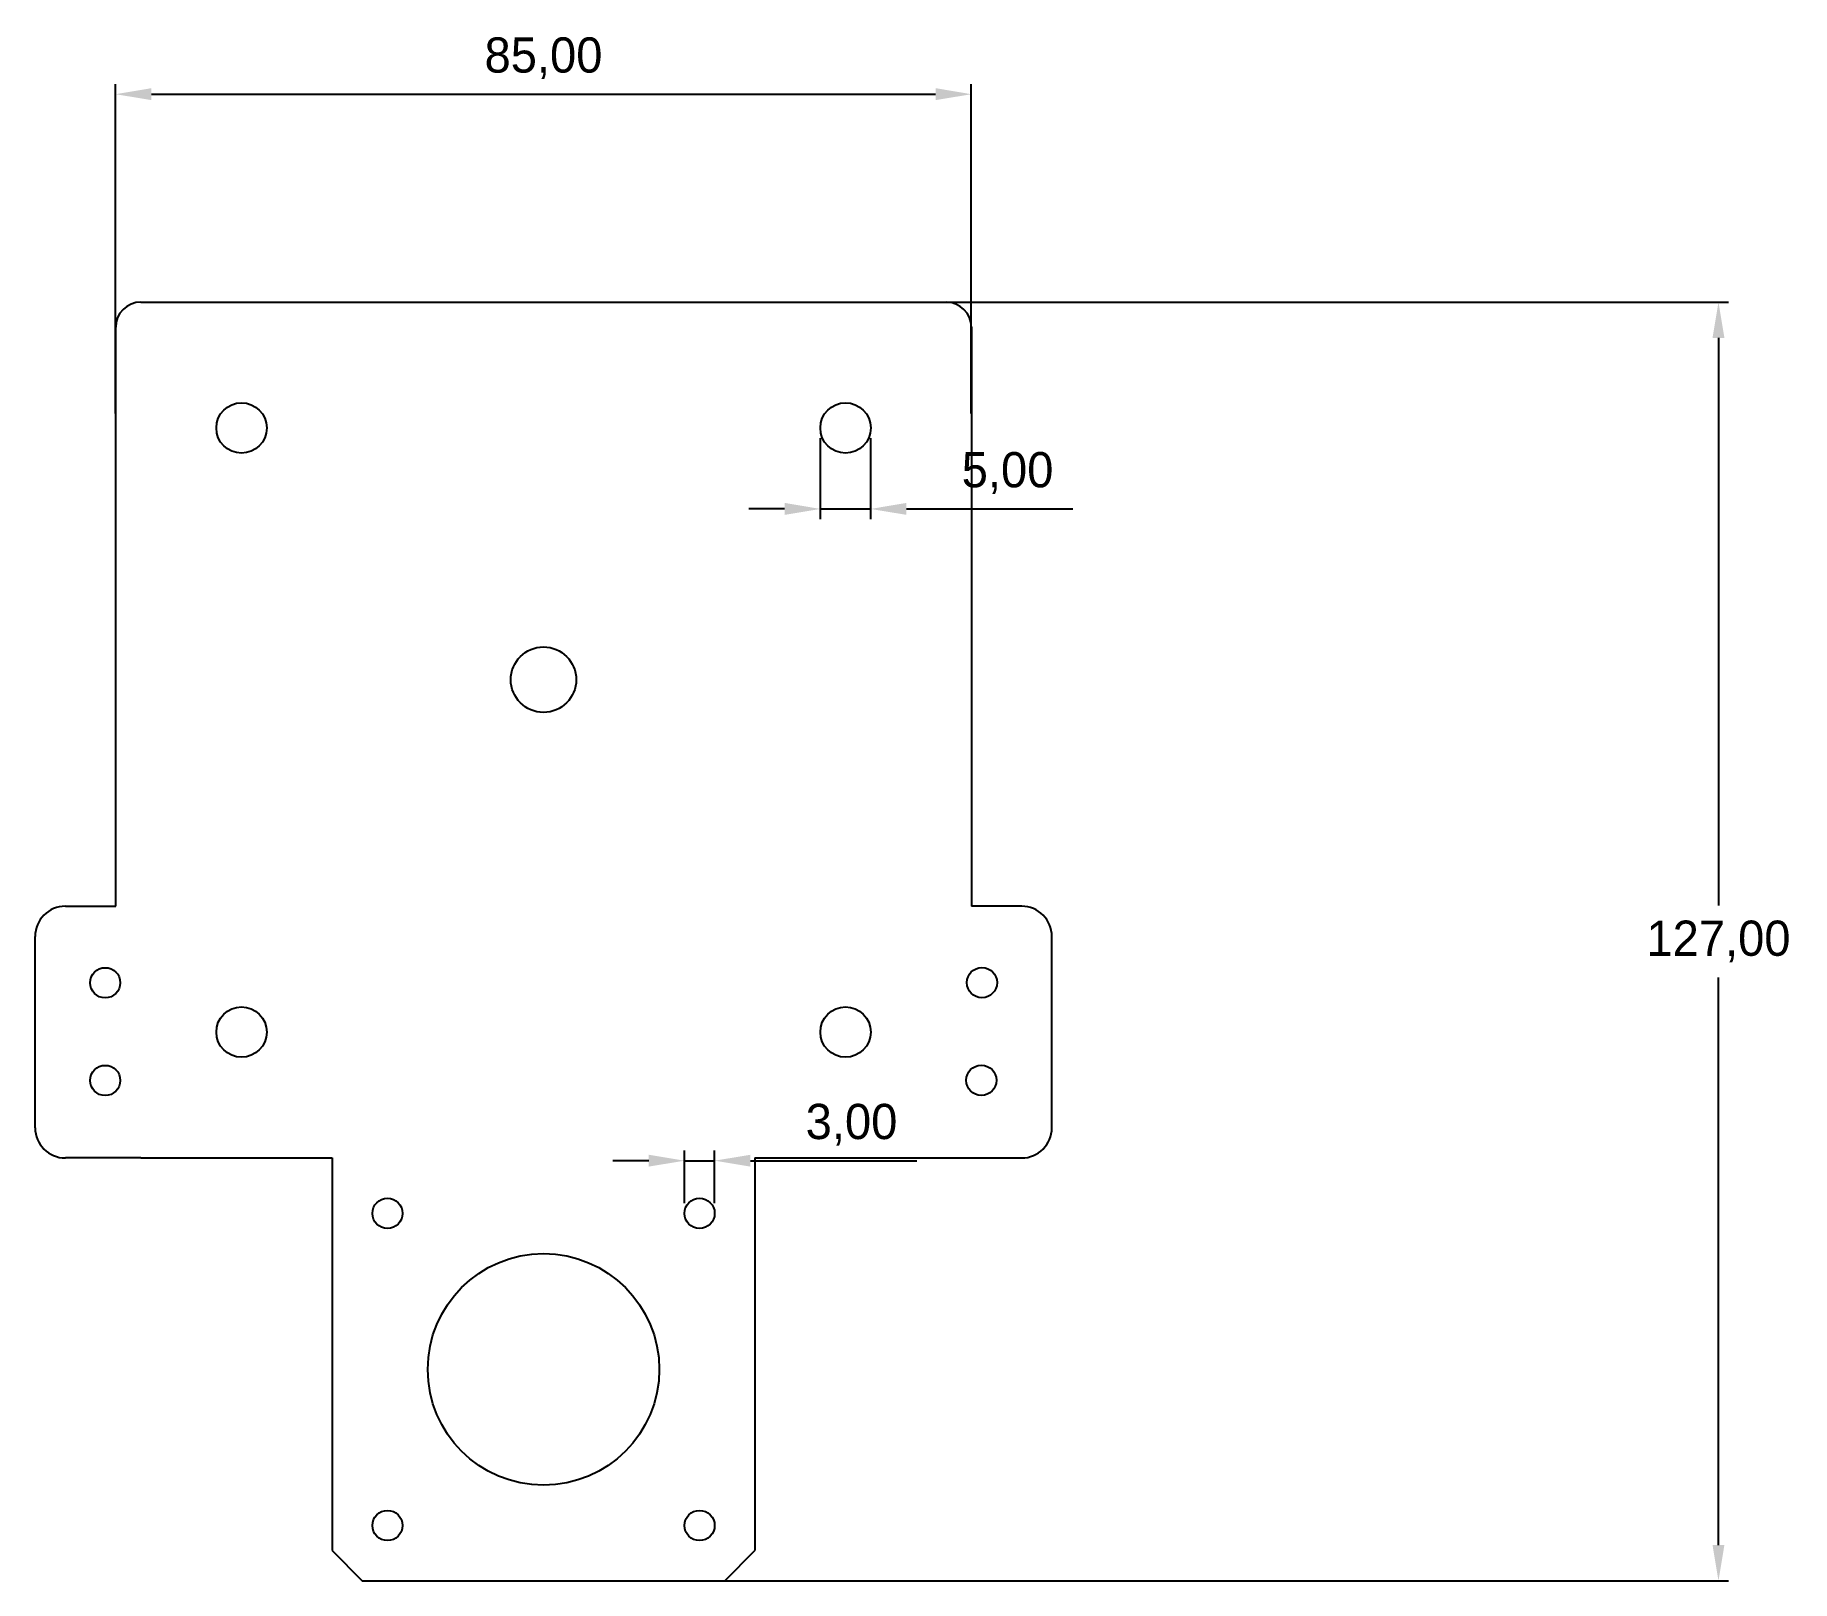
# Model space of a CAD drawing. Header units: millimetres. Extents: x 12540 to 12715, y 11238 to 11392.
import ezdxf

# ---------------------------------------------------------------- set-up
doc = ezdxf.new("R2010")
doc.units = ezdxf.units.MM
doc.header["$PDSIZE"] = -1
doc.dimstyles.new('ISO-25', dxfattribs={"dimtxt": 2.5, "dimasz": 2.5, "dimexe": 1.25, "dimexo": 0.625, "dimtad": 1, "dimtxsty": 'Standard', "dimcen": 2.5, "dimadec": 0, "dimazin": 0, "dimtfac": 1, "dimtmove": 0, "dimatfit": 3, "dimfxl": 1, "dimarcsym": 0})

# ---------------------------------------------------------------- blocks, each defined once
blk = doc.blocks.new('*D24')
at = {"color": 0, "lineweight": -2}
for p, q in [((12548.26, 11354.4), (12548.26, 11387.1)), ((12633.26, 11354.4), (12633.26, 11387.1)), ((12551.82, 11386.1), (12629.71, 11386.1))]:
    blk.add_line(p, q, dxfattribs=at)
at = {"color": 0}
for points in [[(12551.82, 11386.7), (12551.82, 11385.51), (12548.26, 11386.1)], [(12629.71, 11386.7), (12629.71, 11385.51), (12633.26, 11386.1)]]:
    blk.add_solid(points, dxfattribs=at)
at = {"layer": 'Defpoints', "color": 0}
for p in [(12633.26, 11386.1), (12548.26, 11353.4), (12633.26, 11353.4)]:
    blk.add_point(p, dxfattribs=at)
at = {"color": 0, "insert": (12590.76, 11389.67), "char_height": 3.5, "attachment_point": 5}
blk.add_mtext('85,00', dxfattribs=at)
blk = doc.blocks.new('*D25')
at = {"color": 0, "lineweight": -2}
for p, q in [((12618.26, 11351.95), (12618.26, 11343.91)), ((12623.26, 11351.95), (12623.26, 11343.91)), ((12614.71, 11344.91), (12611.15, 11344.91)), ((12618.26, 11344.91), (12623.26, 11344.91)), ((12626.82, 11344.91), (12643.34, 11344.91))]:
    blk.add_line(p, q, dxfattribs=at)
at = {"color": 0}
for points in [[(12614.71, 11345.51), (12614.71, 11344.32), (12618.26, 11344.91)], [(12626.82, 11345.51), (12626.82, 11344.32), (12623.26, 11344.91)]]:
    blk.add_solid(points, dxfattribs=at)
at = {"layer": 'Defpoints', "color": 0}
for p in [(12618.26, 11352.95), (12623.26, 11352.95), (12623.26, 11344.91)]:
    blk.add_point(p, dxfattribs=at)
at = {"color": 0, "insert": (12636.86, 11348.48), "char_height": 3.5, "attachment_point": 5}
blk.add_mtext('5,00', dxfattribs=at)
blk = doc.blocks.new('*D26')
at = {"color": 0, "lineweight": -2}
for p, q in [((12591.76, 11365.45), (12708.48, 11365.45)), ((12707.48, 11361.89), (12707.48, 11305.52)), ((12707.48, 11242.01), (12707.48, 11298.38)), ((12591.76, 11238.45), (12708.48, 11238.45))]:
    blk.add_line(p, q, dxfattribs=at)
at = {"color": 0}
for points in [[(12706.89, 11361.89), (12708.07, 11361.89), (12707.48, 11365.45)], [(12706.89, 11242.01), (12708.07, 11242.01), (12707.48, 11238.45)]]:
    blk.add_solid(points, dxfattribs=at)
at = {"layer": 'Defpoints', "color": 0}
for p in [(12590.76, 11365.45), (12707.48, 11365.45), (12590.76, 11238.45)]:
    blk.add_point(p, dxfattribs=at)
at = {"color": 0, "insert": (12707.48, 11301.95), "char_height": 3.5, "attachment_point": 5}
blk.add_mtext('127,00', dxfattribs=at)
blk = doc.blocks.new('*D27')
at = {"color": 0, "lineweight": -2}
for p, q in [((12604.76, 11275.95), (12604.76, 11281.18)), ((12607.76, 11275.95), (12607.76, 11281.18)), ((12601.21, 11280.18), (12597.65, 11280.18)), ((12604.76, 11280.18), (12607.76, 11280.18)), ((12611.32, 11280.18), (12627.84, 11280.18))]:
    blk.add_line(p, q, dxfattribs=at)
at = {"color": 0}
for points in [[(12601.21, 11280.77), (12601.21, 11279.59), (12604.76, 11280.18)], [(12611.32, 11280.77), (12611.32, 11279.59), (12607.76, 11280.18)]]:
    blk.add_solid(points, dxfattribs=at)
at = {"layer": 'Defpoints', "color": 0}
for p in [(12607.76, 11280.18), (12604.76, 11274.95), (12607.76, 11274.95)]:
    blk.add_point(p, dxfattribs=at)
at = {"color": 0, "insert": (12621.36, 11283.75), "char_height": 3.5, "attachment_point": 5}
blk.add_mtext('3,00', dxfattribs=at)

msp = doc.modelspace()

# ---------------------------------------------------------------- linework, layer by layer
at = {"color": 7, "linetype": 'Continuous'}
for p, q in [((12550.762, 11365.45), (12587.762, 11365.45)), ((12587.762, 11365.45), (12630.762, 11365.45)), ((12550.762, 11280.45), (12569.762, 11280.45)), ((12569.762, 11280.45), (12569.762, 11241.45)), ((12611.762, 11280.45), (12611.762, 11241.45)), ((12611.762, 11280.45), (12630.762, 11280.45)), ((12569.762, 11241.45), (12572.762, 11238.45)), ((12608.762, 11238.45), (12611.762, 11241.45)), ((12572.762, 11238.45), (12608.762, 11238.45))]:
    msp.add_line(p, q, dxfattribs=at)
for p, q in [((12548.262, 11305.45), (12548.262, 11362.95)), ((12633.262, 11362.95), (12633.262, 11305.45)), ((12543.262, 11305.45), (12548.262, 11305.45)), ((12638.262, 11305.45), (12633.262, 11305.45)), ((12540.262, 11283.45), (12540.262, 11302.45)), ((12641.262, 11283.45), (12641.262, 11302.45)), ((12548.262, 11280.45), (12543.262, 11280.45)), ((12550.762, 11280.45), (12548.262, 11280.45)), ((12630.762, 11280.45), (12633.614, 11280.45)), ((12633.262, 11280.45), (12633.262, 11280.45)), ((12633.262, 11280.45), (12638.262, 11280.45))]:
    msp.add_line(p, q)
for centre, radius in [((12560.762, 11352.95), 2.5), ((12620.762, 11352.95), 2.5), ((12590.762, 11327.95), 3.25), ((12560.762, 11292.95), 2.5), ((12620.762, 11292.95), 2.5), ((12575.262, 11274.95), 1.5), ((12606.262, 11274.95), 1.5), ((12590.762, 11259.45), 11.5), ((12575.262, 11243.95), 1.5), ((12606.262, 11243.95), 1.5)]:
    msp.add_circle(centre, radius, dxfattribs=at)
for centre in [(12547.222, 11297.85), (12634.318, 11297.862), (12547.222, 11288.15), (12634.254, 11288.162)]:
    msp.add_circle(centre, 1.5)
for centre, start, end in [((12550.762, 11362.95), 90, 180), ((12630.762, 11362.95), 0, 90)]:
    msp.add_arc(centre, 2.5, start, end, dxfattribs=at)
for centre, start, end in [((12543.262, 11302.45), 90, 180), ((12638.262, 11302.45), 0, 90), ((12543.262, 11283.45), 180, 270), ((12638.262, 11283.45), 270, 0)]:
    msp.add_arc(centre, 3, start, end)

# ---------------------------------------------------------------- dimensions: what is measured, and where the dimension line sits
for base, p1, p2, picture, middle in [((12633.262, 11386.103), (12548.262, 11353.403), (12633.262, 11353.403), '*D24', (12590.762, 11389.669)), ((12623.262, 11344.913), (12618.262, 11352.95), (12623.262, 11352.95), '*D25', (12636.856, 11348.478)), ((12607.762, 11280.181), (12604.762, 11274.95), (12607.762, 11274.95), '*D27', (12621.356, 11283.747))]:
    dim = msp.add_linear_dim(base=base, p1=p1, p2=p2, dimstyle='ISO-25', override={"dimtxt": 3.5, "dimasz": 3.556, "dimexe": 1, "dimexo": 1, "dimgap": 1.524, "dimtih": 1, "dimtoh": 1, "dimzin": 1, "dimadec": 2, "dimtzin": 1})
    dim.commit()
    dim.dimension.update_dxf_attribs({"geometry": picture, "text_midpoint": middle})
dim = msp.add_linear_dim(base=(12707.482, 11365.45), p1=(12590.762, 11238.45), p2=(12590.762, 11365.45), angle=90, dimstyle='ISO-25', override={"dimtxt": 3.5, "dimasz": 3.556, "dimexe": 1, "dimexo": 1, "dimgap": 1.524, "dimtih": 1, "dimtoh": 1, "dimzin": 1, "dimadec": 2, "dimtzin": 1})
dim.commit()
dim.dimension.update_dxf_attribs({"geometry": '*D26', "text_midpoint": (12707.482, 11301.95)})

doc.saveas('drawing.dxf')
